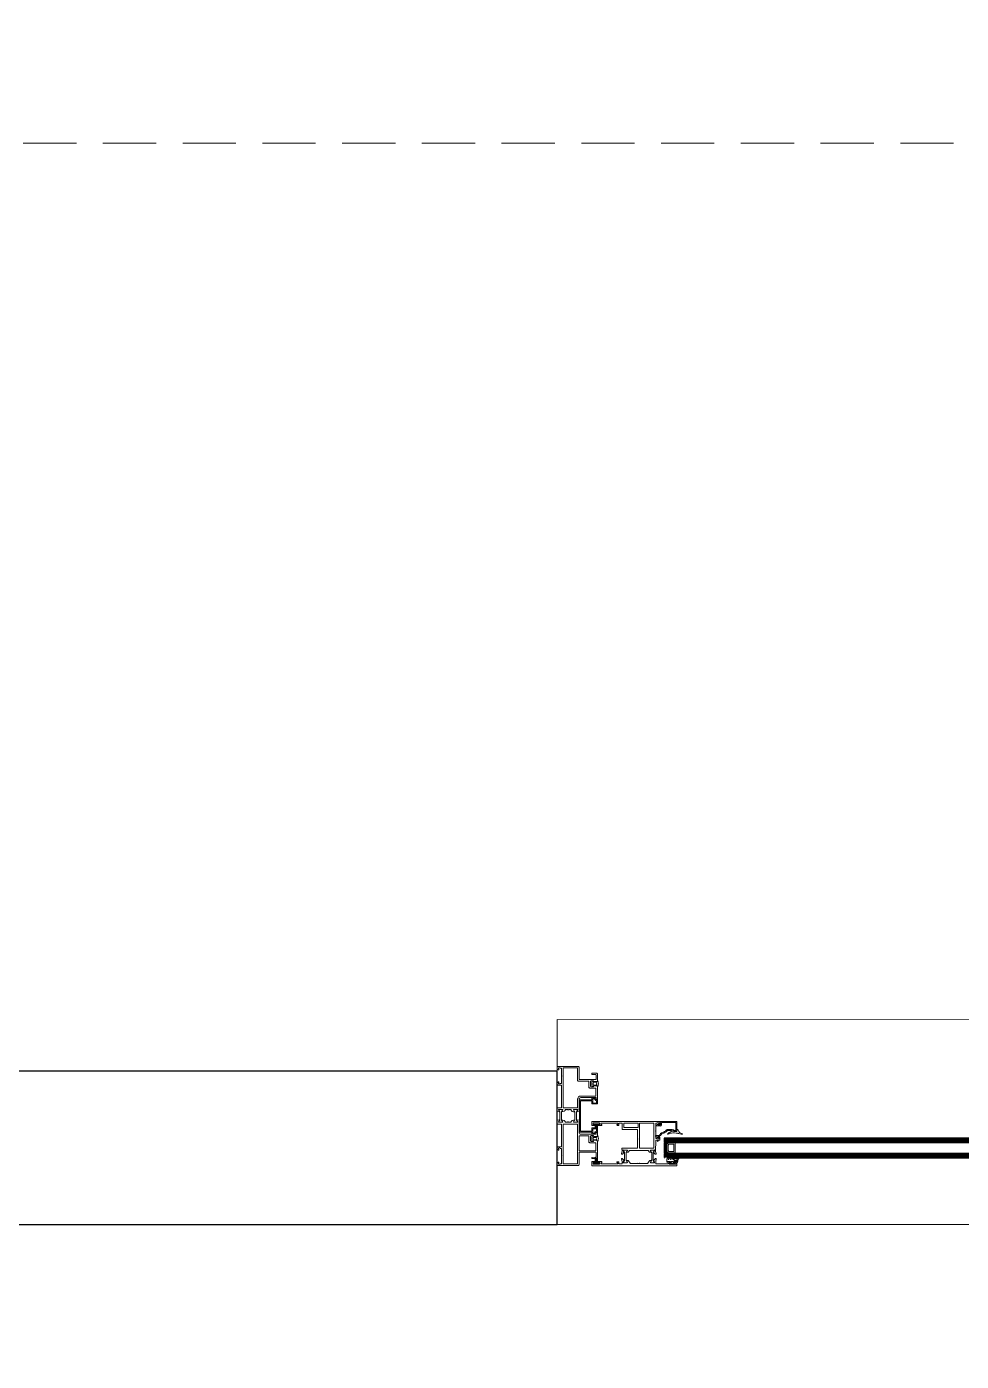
# Model space of a CAD drawing. Header units: centimetres. Extents: x 118932 to 154602, y -32682 to -23521.
# Drawn here: x 140245.9 to 140355.8, y -29489.3 to -29332.4 of the extents above; entities that cross this region are included whole.
import ezdxf

# ---------------------------------------------------------------- set-up
doc = ezdxf.new("R2010")
doc.units = ezdxf.units.CM
doc.header["$LTSCALE"] = 50
doc.header["$MEASUREMENT"] = 0
doc.linetypes.add('HIDDEN2', pattern=[0.1875, 0.125, -0.0625])
for name, color, linetype, lineweight, true_color in [('GEN_02_TF_Pencere', 7, 'Continuous', 9, 0x6093ac), ('GEN_04_PL_İzdüşüm İnce', 7, 'HIDDEN2', 9, 0x6e6387), ('GEN_05_ML_Mermer', 7, 'Continuous', 9, 0x9d8692), ('GEN_06_GR_İnce', 7, 'Continuous', 13, 0xb0b0a9), ('KALACAK DUVARLAR', 7, 'Continuous', 30, 0x005387)]:
    doc.layers.add(name, color=color, linetype=linetype, lineweight=lineweight, true_color=true_color)

# ---------------------------------------------------------------- blocks, each defined once
blk = doc.blocks.new('KALACAK DUVALAR LEVEL 0 B BLOK')
at = {"layer": 'KALACAK DUVARLAR'}
blk.add_lwpolyline([(-864, -48.88), (-864, -32.79), (-798.13, -32.79), (-798.13, -14.79), (-951.34, -14.79), (-951.34, -32.79), (-882, -32.79), (-882, -48.88)], dxfattribs=at)
blk = doc.blocks.new('LEVEL 0 B BLOK GÖRÜNÜŞ')
at = {"layer": 'GEN_04_PL_İzdüşüm İnce'}
blk.add_lwpolyline([(944.47, 0), (746, 0), (746, 13.69), (731, 13.69), (731, 0), (372.69, 0), (372.69, 13.69), (358, 13.69), (358, 0), (0, 0), (0, 13.69), (-15, 13.69), (-15, 0), (-373, 0), (-373, 13.69), (-388, 13.69), (-388, -109.89)], dxfattribs=at)
blk = doc.blocks.new('P27__')
at = {"layer": 'GEN_02_TF_Pencere', "linetype": 'Continuous'}
for p, q in [((140288.56, -29463.48, 0), (140288.56, -29463.99, 0)), ((140288.58, -29463.48, 0), (140288.58, -29463.99, 0)), ((140288.6, -29463.48, 0), (140288.6, -29463.99, 0)), ((140288.62, -29463.48, 0), (140288.62, -29463.99, 0)), ((140288.64, -29463.48, 0), (140288.64, -29463.99, 0)), ((140288.66, -29463.48, 0), (140288.66, -29463.99, 0)), ((140288.68, -29463.48, 0), (140288.68, -29463.99, 0)), ((140288.7, -29463.48, 0), (140288.7, -29463.99, 0)), ((140288.72, -29463.48, 0), (140288.72, -29463.99, 0)), ((140288.74, -29463.48, 0), (140288.74, -29463.99, 0)), ((140288.76, -29463.48, 0), (140288.76, -29463.99, 0)), ((140288.78, -29463.48, 0), (140288.78, -29463.99, 0)), ((140288.8, -29463.48, 0), (140288.8, -29463.99, 0)), ((140288.82, -29463.48, 0), (140288.82, -29463.99, 0)), ((140288.84, -29463.48, 0), (140288.84, -29463.99, 0)), ((140288.86, -29463.48, 0), (140288.86, -29463.99, 0)), ((140288.56, -29467.88, 0), (140288.56, -29467.37, 0)), ((140288.58, -29467.88, 0), (140288.58, -29467.37, 0)), ((140288.6, -29467.88, 0), (140288.6, -29467.37, 0)), ((140288.62, -29467.88, 0), (140288.62, -29467.37, 0)), ((140288.64, -29467.88, 0), (140288.64, -29467.37, 0)), ((140288.66, -29467.88, 0), (140288.66, -29467.37, 0)), ((140288.68, -29467.88, 0), (140288.68, -29467.37, 0)), ((140288.7, -29467.88, 0), (140288.7, -29467.37, 0)), ((140288.72, -29467.88, 0), (140288.72, -29467.37, 0)), ((140288.74, -29467.88, 0), (140288.74, -29467.37, 0)), ((140288.76, -29467.88, 0), (140288.76, -29467.37, 0)), ((140288.78, -29467.88, 0), (140288.78, -29467.37, 0)), ((140288.8, -29467.88, 0), (140288.8, -29467.37, 0)), ((140288.82, -29467.88, 0), (140288.82, -29467.37, 0)), ((140288.84, -29467.88, 0), (140288.84, -29467.37, 0)), ((140288.86, -29467.88, 0), (140288.86, -29467.37, 0))]:
    blk.add_line(p, q, dxfattribs=at)
at = {"layer": 'GEN_02_TF_Pencere'}
for p, q in [((140296.74, -29464.98, 0), (140296.69, -29465.03, 0)), ((140296.69, -29465.03, 0), (140296.69, -29465.53, 0)), ((140340.62, -29465.1, 0), (140296.69, -29465.09, 0)), ((140340.62, -29465.2, 0), (140296.69, -29465.19, 0)), ((140340.62, -29465.3, 0), (140296.69, -29465.29, 0)), ((140340.56, -29465, 0), (140296.73, -29464.99, 0)), ((140340.62, -29465.4, 0), (140296.69, -29465.39, 0)), ((140340.62, -29465.5, 0), (140296.69, -29465.49, 0)), ((140296.69, -29465.53, 0), (140296.74, -29465.58, 0)), ((140296.69, -29465.58, 0), (140297.06, -29465.58, 0)), ((140296.69, -29466.78, 0), (140296.69, -29465.58, 0)), ((140296.69, -29465.58, 0), (140296.69, -29465.58, 0)), ((140296.69, -29465.58, 0), (140296.69, -29466.78, 0)), ((140340.58, -29465.6, 0), (140296.69, -29465.59, 0)), ((140296.74, -29466.78, 0), (140296.69, -29466.83, 0)), ((140297.06, -29466.78, 0), (140296.69, -29466.78, 0)), ((140296.69, -29466.83, 0), (140296.69, -29467.33, 0)), ((140340.62, -29466.9, 0), (140296.69, -29466.89, 0)), ((140296.73, -29465.58, 0), (140296.73, -29466.78, 0)), ((140340.62, -29466.8, 0), (140296.73, -29466.79, 0)), ((140296.77, -29465.58, 0), (140296.77, -29466.78, 0)), ((140296.81, -29465.58, 0), (140296.81, -29466.78, 0)), ((140296.85, -29465.58, 0), (140296.85, -29466.78, 0)), ((140296.89, -29465.58, 0), (140296.89, -29466.78, 0)), ((140297.06, -29465.58, 0), (140296.91, -29465.73, 0)), ((140296.91, -29465.73, 0), (140296.91, -29466.63, 0)), ((140296.91, -29466.63, 0), (140297.06, -29466.78, 0)), ((140296.93, -29465.58, 0), (140296.93, -29465.72, 0)), ((140296.93, -29466.65, 0), (140296.93, -29466.78, 0)), ((140296.97, -29465.58, 0), (140296.97, -29465.68, 0)), ((140296.97, -29466.69, 0), (140296.97, -29466.78, 0)), ((140297.14, -29465.61, 0), (140296.99, -29465.76, 0)), ((140296.99, -29465.76, 0), (140296.99, -29466.6, 0)), ((140296.99, -29466.6, 0), (140297.14, -29466.75, 0)), ((140297.01, -29465.58, 0), (140297.01, -29465.64, 0)), ((140297.01, -29466.73, 0), (140297.01, -29466.78, 0)), ((140297.05, -29465.58, 0), (140297.05, -29465.6, 0)), ((140297.05, -29466.77, 0), (140297.05, -29466.78, 0)), ((140297.99, -29465.61, 0), (140297.14, -29465.61, 0)), ((140297.24, -29465.76, 0), (140297.14, -29465.86, 0)), ((140297.14, -29465.86, 0), (140297.14, -29466.5, 0)), ((140297.14, -29466.5, 0), (140297.24, -29466.6, 0)), ((140297.14, -29466.75, 0), (140297.99, -29466.75, 0)), ((140297.84, -29465.76, 0), (140297.24, -29465.76, 0)), ((140297.24, -29466.6, 0), (140297.84, -29466.6, 0)), ((140297.84, -29466.6, 0), (140297.84, -29465.76, 0)), ((140297.99, -29466.75, 0), (140297.99, -29465.61, 0)), ((140340.62, -29467, 0), (140296.69, -29466.99, 0)), ((140340.62, -29467.1, 0), (140296.69, -29467.09, 0)), ((140340.62, -29467.2, 0), (140296.69, -29467.19, 0)), ((140340.62, -29467.3, 0), (140296.69, -29467.29, 0)), ((140296.69, -29467.33, 0), (140296.74, -29467.38, 0)), ((140340.58, -29467.4, 0), (140297.05, -29467.39, 0))]:
    blk.add_line(p, q, dxfattribs=at)
at = {"layer": 'GEN_02_TF_Pencere', "extrusion": (0, 0, -1)}
for p, q in [((140297.14, -29464.58, 0), (140297.15, -29464.58, 0)), ((140297.83, -29464.26, 0), (140297.81, -29464.26, 0)), ((140298.14, -29464.28, 0), (140297.88, -29464.28, 0)), ((140298.17, -29464.07, 0), (140298.17, -29464.25, 0)), ((140298.24, -29464.04, 0), (140298.2, -29464.04, 0)), ((140298.2, -29464.04, 0), (140298.2, -29464.04, 0)), ((140297, -29467.75, 0), (140297, -29467.5, 0)), ((140297.01, -29467.46, 0), (140297.04, -29467.4, 0)), ((140297.42, -29467.78, 0), (140297.03, -29467.78, 0)), ((140297.11, -29467.4, 0), (140297.17, -29467.54, 0)), ((140297.23, -29467.54, 0), (140297.28, -29467.4, 0)), ((140297.36, -29467.4, 0), (140297.44, -29467.54, 0)), ((140297.52, -29468.06, 0), (140297.36, -29467.95, 0)), ((140297.38, -29467.89, 0), (140297.42, -29467.89, 0)), ((140297.42, -29467.89, 0), (140297.42, -29467.78, 0)), ((140297.49, -29467.54, 0), (140297.55, -29467.4, 0)), ((140297.5, -29467.8, 0), (140297.5, -29467.96, 0)), ((140297.77, -29468.06, 0), (140297.52, -29468.06, 0)), ((140297.76, -29467.78, 0), (140297.53, -29467.78, 0)), ((140297.53, -29467.99, 0), (140297.76, -29467.99, 0)), ((140297.62, -29467.4, 0), (140297.7, -29467.54, 0)), ((140297.75, -29467.54, 0), (140297.79, -29467.45, 0)), ((140297.93, -29467.95, 0), (140297.77, -29468.06, 0)), ((140297.78, -29467.78, 0), (140297.78, -29467.78, 0)), ((140297.79, -29467.45, 0), (140297.79, -29467.45, 0)), ((140297.79, -29467.96, 0), (140297.79, -29467.8, 0)), ((140297.84, -29467.57, 0), (140297.84, -29467.59, 0)), ((140297.84, -29467.57, 0), (140297.84, -29467.57, 0)), ((140298.17, -29467.78, 0), (140297.87, -29467.78, 0)), ((140297.87, -29467.78, 0), (140297.87, -29467.89, 0)), ((140297.87, -29467.89, 0), (140297.91, -29467.89, 0)), ((140297.89, -29467.39, 0), (140298.14, -29467.39, 0)), ((140298.12, -29467.49, 0), (140297.94, -29467.49, 0)), ((140297.94, -29467.68, 0), (140298.12, -29467.68, 0)), ((140298.2, -29467.86, 0), (140298.2, -29467.8, 0)), ((140298.22, -29467.59, 0), (140298.22, -29467.57, 0)), ((140298.3, -29467.43, 0), (140298.51, -29467.24, 0)), ((140298.56, -29467.27, 0), (140298.39, -29467.49, 0))]:
    blk.add_line(p, q, dxfattribs=at)
at = {"layer": 'GEN_02_TF_Pencere', "elevation": 0}
for points in [[(140284.15, -29456.61), (140286.54, -29456.61, -0.414214), (140286.69, -29456.76), (140286.69, -29458.12, 0.414214), (140286.72, -29458.15), (140288.65, -29458.15, 0.414214), (140288.68, -29458.12), (140288.68, -29457.61, 0.400696), (140288.65, -29457.58), (140288.22, -29457.56, -0.400696), (140288.19, -29457.53), (140288.19, -29457.44, -0.414214), (140288.22, -29457.41), (140288.74, -29457.41, -0.414214), (140288.84, -29457.51), (140288.84, -29458.33, -0.399104), (140288.79, -29458.38), (140288.42, -29458.4, -0.429487), (140288.39, -29458.37), (140288.39, -29458.35, 0.414214), (140288.34, -29458.3), (140288.14, -29458.3, 0.414214), (140288.04, -29458.4), (140288.04, -29458.9, 0.414214), (140288.14, -29459), (140288.34, -29459, 0.414214), (140288.39, -29458.95), (140288.39, -29458.93, -0.429495), (140288.42, -29458.9), (140288.79, -29458.92, -0.399096), (140288.84, -29458.97), (140288.84, -29460.44, -0.414214), (140288.81, -29460.47), (140288.67, -29460.47, -0.518649), (140288.64, -29460.43), (140288.69, -29460.31, 0.518649), (140288.66, -29460.27), (140286.89, -29460.27, 0.414214), (140286.69, -29460.47), (140286.69, -29461.78, 0.41134), (140286.72, -29461.81, -0.312805), (140286.74, -29461.82), (140286.77, -29461.9, -0.493156), (140286.75, -29461.93), (140286.45, -29461.96, -0.957545), (140286.44, -29461.92, 0.268123), (140286.46, -29461.9), (140286.52, -29461.74, 0.843087), (140286.51, -29461.69), (140286.06, -29461.69, 0.577366), (140286.03, -29461.73), (140286.12, -29461.89, 0.182928), (140286.13, -29461.9, -0.849637), (140286.13, -29461.94), (140286.03, -29461.94, -0.267944), (140285.77, -29461.78), (140285.75, -29461.73, 0.267964), (140285.66, -29461.68), (140285.54, -29461.68), (140285.51, -29461.72), (140285.49, -29461.68), (140285.43, -29461.68, -1), (140285.37, -29461.68), (140285.29, -29461.68, -1), (140285.23, -29461.68), (140285.15, -29461.68, 0.267966), (140285.06, -29461.73), (140285.03, -29461.78, -0.267944), (140284.77, -29461.93), (140284.68, -29461.93, -0.849744), (140284.67, -29461.9, 0.182697), (140284.68, -29461.89), (140284.78, -29461.73, 0.577366), (140284.75, -29461.68), (140284.3, -29461.68, 0.843081), (140284.29, -29461.74), (140284.35, -29461.9, 0.267761), (140284.36, -29461.91, -0.957329), (140284.36, -29461.95), (140284.12, -29461.93), (140284.12, -29461.77), (140284.12, -29461.5, -0.414214), (140284.15, -29461.47), (140284.59, -29461.47, 0.414214), (140284.62, -29461.44), (140284.62, -29458.81), (140284.2, -29458.81, -0.414214), (140284.12, -29458.73), (140284.12, -29458.56, -0.414214), (140284.27, -29458.41), (140284.3, -29458.41, -0.414214), (140284.32, -29458.43), (140284.32, -29458.48, -0.36604), (140284.29, -29458.51, 0.365984), (140284.27, -29458.54), (140284.27, -29458.63, 0.414214), (140284.3, -29458.66), (140284.41, -29458.66, 0.367429), (140284.44, -29458.63, -0.364526), (140284.47, -29458.61), (140284.59, -29458.61, 0.414214), (140284.62, -29458.58), (140284.62, -29457.74), (140284.65, -29457.71), (140284.62, -29457.68), (140284.62, -29456.84, 0.414214), (140284.59, -29456.81), (140284.47, -29456.81, -0.364526), (140284.44, -29456.78, 0.367429), (140284.41, -29456.76), (140284.3, -29456.76, 0.414214), (140284.27, -29456.79), (140284.27, -29456.88, 0.365984), (140284.29, -29456.9, -0.36604), (140284.32, -29456.93), (140284.32, -29456.99, -0.414214), (140284.3, -29457.01), (140284.27, -29457.01, -0.414214), (140284.12, -29456.86), (140284.12, -29456.64, -0.414214), (140284.15, -29456.61)], [(140286.51, -29456.79), (140284.8, -29456.79), (140284.8, -29461.47), (140286.51, -29461.47), (140286.51, -29460.47, -0.414214), (140286.89, -29460.09), (140288.63, -29460.09, 0.414214), (140288.66, -29460.06), (140288.66, -29459.18, 0.414214), (140288.63, -29459.15), (140287.94, -29459.15, -0.414214), (140287.84, -29459.05), (140287.84, -29458.45, 0.414214), (140287.74, -29458.35), (140286.61, -29458.35, -0.414214), (140286.51, -29458.25), (140286.51, -29456.79)], [(140288.84, -29459.08, 0.064394), (140288.92, -29458.88, 0.064394), (140288.95, -29458.65, 0.129325), (140288.84, -29458.22), (140288.84, -29458.37, -0.399528), (140288.81, -29458.4), (140288.4, -29458.42, -0.414214), (140288.37, -29458.39), (140288.37, -29458.37, 0.414214), (140288.34, -29458.34), (140288.33, -29458.34, 0.295923), (140288.24, -29458.39, 0.104809), (140288.18, -29458.65, 0.104809), (140288.24, -29458.91, 0.295923), (140288.33, -29458.97), (140288.34, -29458.97, 0.414214), (140288.37, -29458.94), (140288.37, -29458.91, -0.414214), (140288.4, -29458.88), (140288.81, -29458.9, -0.399528), (140288.84, -29458.93), (140288.84, -29459.08)], [(140288.7, -29458.8), (140288.37, -29458.78, -0.337036), (140288.35, -29458.76, -0.054259), (140288.33, -29458.65, -0.054259), (140288.35, -29458.55, -0.337036), (140288.37, -29458.53), (140288.7, -29458.51, -0.32284), (140288.73, -29458.53, -0.093955), (140288.75, -29458.65, -0.093955), (140288.73, -29458.78, -0.32284), (140288.7, -29458.8)], [(140288.18, -29464.54, 0.198912), (140288.19, -29464.56, 0.198912), (140288.21, -29464.57), (140288.62, -29464.57, 0.518649), (140288.65, -29464.53), (140288.61, -29464.41, -0.518649), (140288.64, -29464.37), (140288.8, -29464.37, 0.414214), (140288.83, -29464.34), (140288.83, -29463.88, 0.414214), (140288.8, -29463.85), (140288.21, -29463.85, 0.414214), (140288.18, -29463.88), (140288.18, -29464.22), (140286.84, -29464.22), (140286.84, -29462.44), (140286.84, -29460.65), (140288.18, -29460.65), (140288.18, -29460.99, 0.414214), (140288.21, -29461.02), (140288.81, -29461.02, 0.414214), (140288.84, -29460.99), (140288.84, -29460.53, 0.414214), (140288.81, -29460.5), (140288.64, -29460.5, -0.518649), (140288.61, -29460.46), (140288.65, -29460.34, 0.518649), (140288.63, -29460.3), (140288.21, -29460.3, 0.414214), (140288.18, -29460.33), (140288.18, -29460.5, -0.414214), (140288.15, -29460.53), (140286.75, -29460.53, 0.414214), (140286.72, -29460.56), (140286.72, -29462.44), (140286.72, -29464.31, 0.414214), (140286.75, -29464.34), (140288.15, -29464.34, -0.414214), (140288.18, -29464.37), (140288.18, -29464.54)], [(140288.28, -29460.89), (140288.28, -29460.45, -0.395113), (140288.31, -29460.42), (140288.52, -29460.41, 0.505029), (140288.67, -29460.6), (140288.71, -29460.6, -0.414214), (140288.74, -29460.63), (140288.74, -29460.89, -0.414214), (140288.71, -29460.92), (140288.31, -29460.92, -0.414214), (140288.28, -29460.89)], [(140284.42, -29462), (140284.42, -29462.85, -0.131652), (140284.4, -29462.91), (140284.3, -29463.09), (140284.3, -29463.13, 0.414214), (140284.34, -29463.17), (140284.68, -29463.17, 0.414214), (140284.72, -29463.13), (140284.72, -29463.09), (140284.61, -29462.91, -0.131652), (140284.6, -29462.85), (140284.6, -29462, -0.131652), (140284.61, -29461.94), (140284.72, -29461.76), (140284.72, -29461.73, 0.414214), (140284.68, -29461.69), (140284.34, -29461.69, 0.414214), (140284.3, -29461.73), (140284.3, -29461.76), (140284.4, -29461.94, -0.131652), (140284.42, -29462)], [(140286.18, -29462.01), (140286.18, -29462.85, -0.131652), (140286.16, -29462.91), (140286.06, -29463.09), (140286.06, -29463.13, 0.414214), (140286.1, -29463.17), (140286.44, -29463.17, 0.414214), (140286.48, -29463.13), (140286.48, -29463.09), (140286.37, -29462.91, -0.131652), (140286.36, -29462.85), (140286.36, -29462.01, -0.131652), (140286.37, -29461.95), (140286.48, -29461.77), (140286.48, -29461.73, 0.414214), (140286.44, -29461.69), (140286.1, -29461.69, 0.414214), (140286.06, -29461.73), (140286.06, -29461.77), (140286.16, -29461.95, -0.131652), (140286.18, -29462.01)], [(140284.62, -29466.05), (140284.62, -29463.42, 0.414214), (140284.59, -29463.39), (140284.15, -29463.39, -0.414214), (140284.12, -29463.36), (140284.12, -29463.08), (140284.12, -29462.92), (140284.36, -29462.9, -0.957329), (140284.36, -29462.94, 0.267761), (140284.35, -29462.95), (140284.29, -29463.11, 0.843081), (140284.3, -29463.17), (140284.75, -29463.17, 0.577366), (140284.78, -29463.12), (140284.68, -29462.97, 0.182697), (140284.67, -29462.96, -0.849744), (140284.68, -29462.92), (140284.77, -29462.92, -0.267944), (140285.03, -29463.07), (140285.06, -29463.12, 0.267966), (140285.15, -29463.17), (140285.23, -29463.17, -1), (140285.29, -29463.17), (140285.37, -29463.17, -1), (140285.43, -29463.17), (140285.49, -29463.17), (140285.51, -29463.13), (140285.53, -29463.17), (140285.66, -29463.17, 0.267964), (140285.74, -29463.12), (140285.77, -29463.07, -0.267944), (140286.03, -29462.92), (140286.13, -29462.92, -0.849637), (140286.13, -29462.96, 0.182928), (140286.12, -29462.97), (140286.03, -29463.12, 0.577366), (140286.06, -29463.17), (140286.51, -29463.17, 0.843087), (140286.52, -29463.11), (140286.46, -29462.95, 0.268123), (140286.44, -29462.94, -0.957545), (140286.45, -29462.9), (140286.75, -29462.93, -0.493156), (140286.77, -29462.95), (140286.74, -29463.04, -0.312805), (140286.72, -29463.05, 0.41134), (140286.69, -29463.08), (140286.69, -29464.38, 0.414214), (140286.89, -29464.58), (140288.66, -29464.58, 0.414214), (140288.69, -29464.55), (140288.64, -29464.41, -0.414214), (140288.67, -29464.38), (140288.81, -29464.38, -0.414214), (140288.84, -29464.41), (140288.84, -29464.76, -0.399096), (140288.79, -29464.81), (140288.42, -29464.83, -0.429495), (140288.39, -29464.8), (140288.39, -29464.78, 0.414214), (140288.34, -29464.73), (140288.14, -29464.73, 0.414214), (140288.04, -29464.83), (140288.04, -29465.33, 0.414214), (140288.14, -29465.43), (140288.34, -29465.43, 0.414214), (140288.39, -29465.38), (140288.39, -29465.36, -0.429487), (140288.42, -29465.33), (140288.79, -29465.35, -0.399104), (140288.84, -29465.4), (140288.84, -29467.35, -0.414214), (140288.74, -29467.45), (140288.22, -29467.45, -0.414214), (140288.19, -29467.42), (140288.19, -29467.33, -0.400696), (140288.22, -29467.3), (140288.65, -29467.28, 0.400696), (140288.68, -29467.25), (140288.68, -29466.74, 0.414214), (140288.65, -29466.71), (140286.72, -29466.71, 0.414214), (140286.69, -29466.74), (140286.69, -29468.1, -0.414214), (140286.54, -29468.25), (140284.15, -29468.25, -0.414214), (140284.12, -29468.22), (140284.12, -29468, -0.414214), (140284.27, -29467.85), (140284.3, -29467.85, -0.414214), (140284.32, -29467.87), (140284.32, -29467.92, -0.36604), (140284.29, -29467.95, 0.365984), (140284.27, -29467.98), (140284.27, -29468.07, 0.414214), (140284.3, -29468.1), (140284.41, -29468.1, 0.367429), (140284.44, -29468.07, -0.364526), (140284.47, -29468.05), (140284.59, -29468.05, 0.414214), (140284.62, -29468.02), (140284.62, -29467.18), (140284.65, -29467.15), (140284.62, -29467.12), (140284.62, -29466.28, 0.414214), (140284.59, -29466.25), (140284.47, -29466.25, -0.364526), (140284.44, -29466.22, 0.367429), (140284.41, -29466.2), (140284.3, -29466.2, 0.414214), (140284.27, -29466.23), (140284.27, -29466.32, 0.365984), (140284.29, -29466.35, -0.36604), (140284.32, -29466.38), (140284.32, -29466.43, -0.414214), (140284.3, -29466.45), (140284.27, -29466.45, -0.414214), (140284.12, -29466.3), (140284.12, -29466.13, -0.414214), (140284.2, -29466.05), (140284.62, -29466.05)], [(140296.16, -29463.08), (140288.22, -29463.07, 0.198912), (140288.2, -29463.08, 0.198912), (140288.19, -29463.1), (140288.19, -29463.54, 0.414214), (140288.22, -29463.57), (140288.42, -29463.57, 0.414214), (140288.49, -29463.5, 0.414214), (140288.46, -29463.47), (140288.38, -29463.47, -0.414214), (140288.33, -29463.42), (140288.33, -29463.3, -0.414214), (140288.38, -29463.25), (140289.05, -29463.25, -0.414214), (140289.1, -29463.3), (140289.1, -29463.42, -0.414214), (140289.05, -29463.47), (140288.97, -29463.47, 0.414214), (140288.94, -29463.5, 0.414214), (140289.01, -29463.57), (140289.32, -29463.57, 0.414214), (140289.37, -29463.52), (140289.37, -29463.45, 0.414214), (140289.34, -29463.42), (140289.24, -29463.42), (140289.24, -29463.27), (140291.24, -29463.28), (140291.24, -29463.43), (140291.17, -29463.43, 0.414214), (140291.14, -29463.46), (140291.14, -29463.52, 0.414214), (140291.17, -29463.55), (140291.33, -29463.55, 0.414214), (140291.36, -29463.52), (140291.36, -29463.31, -0.414214), (140291.39, -29463.28), (140291.74, -29463.28), (140291.74, -29463.98, 0.414213), (140291.77, -29464.01), (140293.54, -29464.01), (140293.54, -29465.09), (140293.57, -29465.12), (140293.54, -29465.15), (140293.54, -29466.23), (140291.79, -29466.23, 0.414277), (140291.69, -29466.33), (140291.69, -29466.36, 0.339312), (140291.7, -29466.38), (140291.72, -29466.39, -0.339802), (140291.74, -29466.4), (140291.73, -29466.59), (140291.66, -29466.85, 0.700085), (140291.77, -29466.93), (140291.79, -29466.92), (140291.96, -29466.74, 0.617948), (140291.95, -29466.68, -0.283637), (140291.92, -29466.66), (140291.87, -29466.48), (140291.87, -29466.46, -0.673161), (140291.92, -29466.44, 0.202488), (140291.95, -29466.45), (140292.33, -29466.45, -0.414214), (140292.36, -29466.48), (140292.36, -29466.5, -0.137872), (140292.36, -29466.51), (140292.26, -29466.67, 0.585524), (140292.28, -29466.7), (140292.42, -29466.7, 0.261413), (140292.51, -29466.65), (140292.59, -29466.52, -0.261413), (140292.67, -29466.48), (140293.58, -29466.48), (140294.75, -29466.48, -0.261413), (140294.83, -29466.53), (140294.91, -29466.65, 0.261413), (140295, -29466.7), (140295.14, -29466.7, 0.585524), (140295.15, -29466.67), (140295.06, -29466.52, -0.137872), (140295.06, -29466.5), (140295.06, -29466.48, -0.414214), (140295.09, -29466.45), (140295.47, -29466.45, 0.202488), (140295.5, -29466.44, -0.673161), (140295.55, -29466.46), (140295.55, -29466.48), (140295.5, -29466.66, -0.283637), (140295.47, -29466.69, 0.617948), (140295.46, -29466.75), (140295.63, -29466.92), (140295.65, -29466.93, 0.700085), (140295.75, -29466.86), (140295.68, -29466.6), (140295.69, -29465.31, -0.414214), (140295.72, -29465.28), (140295.86, -29465.28, -0.414214), (140295.89, -29465.31), (140295.89, -29465.4, 0.463003), (140295.92, -29465.43, 0.372825), (140296.01, -29465.33), (140296.01, -29465.31, -0.414214), (140296.04, -29465.28), (140296.11, -29465.28, 0.414214), (140296.19, -29465.2), (140296.19, -29465.03, 0.414214), (140296.04, -29464.88), (140296.02, -29464.88, 0.414214), (140295.99, -29464.91), (140295.99, -29464.95, 0.380812), (140296.01, -29464.98, -0.365977), (140296.04, -29465.01), (140296.04, -29465.1, -0.414214), (140296.01, -29465.13), (140295.9, -29465.13, -0.365977), (140295.87, -29465.1, 0.369187), (140295.84, -29465.08), (140295.72, -29465.08, -0.414214), (140295.69, -29465.05), (140295.69, -29464.21), (140295.66, -29464.18), (140295.69, -29464.15), (140295.69, -29463.31, -0.414214), (140295.72, -29463.28), (140295.84, -29463.28, 0.365995), (140295.87, -29463.25, -0.365977), (140295.9, -29463.23), (140296.01, -29463.23, -0.414214), (140296.04, -29463.26), (140296.04, -29463.35, -0.374045), (140296.01, -29463.38, 0.366034), (140295.99, -29463.41), (140295.99, -29463.45, 0.414214), (140296.02, -29463.48), (140296.04, -29463.48, 0.414214), (140296.19, -29463.33), (140296.19, -29463.11, 0.414214), (140296.16, -29463.08)], [(140293.61, -29463.8, -0.198912), (140293.59, -29463.81), (140291.97, -29463.81, -0.414214), (140291.94, -29463.78), (140291.94, -29463.31, -0.414214), (140291.97, -29463.28), (140293.59, -29463.28, -0.414214), (140293.62, -29463.31), (140293.62, -29463.78, -0.198912), (140293.61, -29463.8)], [(140298.14, -29463.08), (140296.22, -29463.08, 0.41421), (140296.19, -29463.11), (140296.19, -29463.17, 0.41421), (140296.22, -29463.2), (140296.24, -29463.2), (140296.24, -29463.5), (140295.97, -29463.5), (140295.95, -29463.46, 0.414213), (140295.91, -29463.45), (140295.74, -29463.55, 0.767327), (140295.75, -29463.61), (140296.26, -29463.62, 0.414213), (140296.36, -29463.52), (140296.36, -29463.25, -0.414213), (140296.41, -29463.2), (140298, -29463.2, -0.414213), (140298.05, -29463.25), (140298.05, -29464.11, -0.414213), (140298, -29464.16), (140297.95, -29464.16, -0.127549), (140297.91, -29464.15, 0.13898), (140297.32, -29464.01), (140297.17, -29464.01, 0.215322), (140296.93, -29464.11, -0.168624), (140296.47, -29464.37, 0.197358), (140296.27, -29464.5), (140296.16, -29464.66, -0.244575), (140296.01, -29464.74), (140295.73, -29464.74, 0.767327), (140295.7, -29464.84), (140295.9, -29464.95, 0.577351), (140295.95, -29464.93), (140295.95, -29464.86), (140296.01, -29464.86, 0.244575), (140296.26, -29464.73), (140296.36, -29464.57, -0.197358), (140296.49, -29464.49, 0.168624), (140297.02, -29464.19, -0.215322), (140297.17, -29464.13), (140297.42, -29464.13, -0.114883), (140297.85, -29464.25, 0.126996), (140297.95, -29464.28), (140298.14, -29464.28, 0.414213), (140298.17, -29464.25), (140298.17, -29463.11, 0.414213), (140298.14, -29463.08)], [(140286.69, -29464.81), (140286.69, -29466.5, 0.414189), (140286.72, -29466.53), (140288.63, -29466.53, 0.414238), (140288.66, -29466.5), (140288.66, -29465.61, 0.414214), (140288.63, -29465.58), (140287.94, -29465.58, -0.414214), (140287.84, -29465.48), (140287.84, -29464.88, 0.414214), (140287.74, -29464.78), (140286.72, -29464.78, 0.414214), (140286.69, -29464.81)], [(140288.84, -29465.52, 0.064394), (140288.92, -29465.31, 0.064394), (140288.95, -29465.09, 0.129325), (140288.84, -29464.66), (140288.84, -29464.81, -0.399528), (140288.81, -29464.84), (140288.4, -29464.86, -0.414214), (140288.37, -29464.83), (140288.37, -29464.8, 0.414214), (140288.34, -29464.77), (140288.33, -29464.77, 0.295923), (140288.24, -29464.83, 0.104809), (140288.18, -29465.09, 0.104809), (140288.24, -29465.35, 0.295923), (140288.33, -29465.41), (140288.34, -29465.41, 0.414214), (140288.37, -29465.38), (140288.37, -29465.35, -0.414214), (140288.4, -29465.32), (140288.81, -29465.34, -0.399528), (140288.84, -29465.37), (140288.84, -29465.52)], [(140288.29, -29464.44, -0.190395), (140288.28, -29464.42), (140288.28, -29463.98, -0.414214), (140288.31, -29463.95), (140288.7, -29463.95, -0.414214), (140288.73, -29463.98), (140288.73, -29464.24, -0.414214), (140288.7, -29464.27), (140288.66, -29464.27, 0.505029), (140288.52, -29464.47), (140288.31, -29464.45, -0.190395), (140288.29, -29464.44)], [(140288.7, -29465.24), (140288.37, -29465.22, -0.337036), (140288.34, -29465.2, -0.054259), (140288.33, -29465.09, -0.054259), (140288.34, -29464.99, -0.337036), (140288.37, -29464.96), (140288.7, -29464.95, -0.32284), (140288.73, -29464.96, -0.093955), (140288.75, -29465.09, -0.093955), (140288.73, -29465.22, -0.32284), (140288.7, -29465.24)], [(140292.22, -29466.76), (140292.22, -29467.61, 0.131653), (140292.24, -29467.67), (140292.34, -29467.85), (140292.34, -29467.89, -0.414213), (140292.3, -29467.93), (140291.96, -29467.93, -0.414214), (140291.92, -29467.89), (140291.92, -29467.85), (140292.03, -29467.67, 0.131652), (140292.04, -29467.61), (140292.04, -29466.76, 0.131652), (140292.03, -29466.7), (140291.92, -29466.52), (140291.92, -29466.49, -0.414214), (140291.96, -29466.45), (140292.3, -29466.45, -0.414213), (140292.34, -29466.49), (140292.34, -29466.52), (140292.24, -29466.7, 0.131652), (140292.22, -29466.76)], [(140295.22, -29466.77), (140295.22, -29467.61, -0.131653), (140295.2, -29467.67), (140295.1, -29467.85), (140295.1, -29467.89, 0.414213), (140295.14, -29467.93), (140295.48, -29467.93, 0.414214), (140295.52, -29467.89), (140295.52, -29467.85), (140295.41, -29467.67, -0.131652), (140295.4, -29467.61), (140295.4, -29466.77, -0.131652), (140295.41, -29466.71), (140295.52, -29466.53), (140295.52, -29466.49, 0.414214), (140295.48, -29466.45), (140295.14, -29466.45, 0.414213), (140295.1, -29466.49), (140295.1, -29466.53), (140295.2, -29466.71, -0.131652), (140295.22, -29466.77)], [(140288.22, -29468.28), (140298.16, -29468.28, 0.414214), (140298.19, -29468.25), (140298.19, -29467.81, 0.414214), (140298.16, -29467.78), (140297.96, -29467.78, 0.414214), (140297.89, -29467.85, 0.414214), (140297.92, -29467.88), (140298, -29467.88, -0.414214), (140298.05, -29467.93), (140298.05, -29468.05, -0.414214), (140298, -29468.1), (140297.33, -29468.1, -0.414214), (140297.28, -29468.05), (140297.28, -29467.93, -0.414214), (140297.33, -29467.88), (140297.41, -29467.88, 0.414214), (140297.44, -29467.85, 0.414214), (140297.37, -29467.78), (140297.06, -29467.78, 0.414214), (140297.01, -29467.83), (140297.01, -29467.85, 0.414214), (140297.04, -29467.88), (140297.11, -29467.88, -0.414214), (140297.14, -29467.91), (140297.14, -29468.08), (140295.72, -29468.08, -0.414214), (140295.69, -29468.05), (140295.69, -29467.78), (140295.76, -29467.52, 0.700075), (140295.65, -29467.45), (140295.63, -29467.46), (140295.46, -29467.63, 0.617785), (140295.48, -29467.69, -0.283333), (140295.5, -29467.71), (140295.55, -29467.9), (140295.55, -29467.92, -0.673162), (140295.5, -29467.94, 0.202354), (140295.48, -29467.93), (140295.09, -29467.93, -0.415901), (140295.06, -29467.9), (140295.06, -29467.88, -0.137872), (140295.06, -29467.86), (140295.16, -29467.71, 0.585714), (140295.14, -29467.68), (140295, -29467.68, 0.30109), (140294.91, -29467.73), (140294.75, -29467.99, -0.261413), (140294.67, -29468.03), (140293.84, -29468.03), (140293.82, -29467.99), (140293.8, -29468.03), (140293.74, -29468.03, 1), (140293.68, -29468.03), (140293.6, -29468.03, 1), (140293.54, -29468.03), (140292.76, -29468.03, -0.261413), (140292.67, -29467.98), (140292.51, -29467.72, 0.261381), (140292.43, -29467.68), (140292.28, -29467.68, 0.585524), (140292.27, -29467.71), (140292.36, -29467.86, -0.137707), (140292.36, -29467.88), (140292.36, -29467.9, -0.414214), (140292.33, -29467.93), (140291.95, -29467.93, 0.202488), (140291.93, -29467.94, -0.673126), (140291.87, -29467.91), (140291.87, -29467.9), (140291.92, -29467.71, -0.283536), (140291.95, -29467.69, 0.617796), (140291.96, -29467.63), (140291.79, -29467.46), (140291.77, -29467.44, 0.700399), (140291.67, -29467.52), (140291.74, -29467.78), (140291.74, -29468.05, -0.414214), (140291.71, -29468.08), (140291.39, -29468.08, -0.414214), (140291.36, -29468.05), (140291.36, -29467.84, 0.414214), (140291.33, -29467.81), (140291.17, -29467.81, 0.414214), (140291.14, -29467.84), (140291.14, -29467.9, 0.414214), (140291.17, -29467.93), (140291.24, -29467.93), (140291.24, -29468.08), (140289.24, -29468.08), (140289.24, -29467.93), (140289.34, -29467.93, 0.414214), (140289.37, -29467.9), (140289.37, -29467.83, 0.414214), (140289.32, -29467.78), (140289.01, -29467.78, 0.414214), (140288.94, -29467.85, 0.414214), (140288.97, -29467.88), (140289.05, -29467.88, -0.414214), (140289.1, -29467.93), (140289.1, -29468.05, -0.414214), (140289.05, -29468.1), (140288.38, -29468.1, -0.414214), (140288.33, -29468.05), (140288.33, -29467.93, -0.414214), (140288.38, -29467.88), (140288.46, -29467.88, 0.414214), (140288.49, -29467.85, 0.414214), (140288.42, -29467.78), (140288.22, -29467.78, 0.414214), (140288.19, -29467.81), (140288.19, -29468.25, 0.414214), (140288.22, -29468.28)]]:
    blk.add_lwpolyline(points, format="xyb", close=True, dxfattribs=at)
for points in [[(140284.8, -29463.39), (140284.8, -29468.07), (140286.51, -29468.07), (140286.51, -29463.39), (140284.8, -29463.39)], [(140293.78, -29463.28), (140295.49, -29463.28), (140295.49, -29466.23), (140293.78, -29466.23), (140293.78, -29463.28)]]:
    blk.add_lwpolyline(points, close=True, dxfattribs=at)
at = {"layer": 'GEN_02_TF_Pencere', "linetype": 'Continuous', "elevation": 0}
for points in [[(140288.37, -29463.48), (140289.05, -29463.48), (140289.05, -29463.39), (140288.37, -29463.39), (140288.37, -29463.48)], [(140289.05, -29467.88), (140288.37, -29467.88), (140288.37, -29467.97), (140289.05, -29467.97), (140289.05, -29467.88)]]:
    blk.add_lwpolyline(points, close=True, dxfattribs=at)
at = {"layer": 'GEN_02_TF_Pencere', "extrusion": (0, 0, -1)}
for centre, major_axis, start_param, end_param in [((140299.43, -29466.76, 0), (3.54, 0), 3.990064, 4.134382), ((140297.14, -29464.54, 0), (0.05, 0), 1.57101, 3.466737), ((140297.14, -29464.55, 0), (0.0382, 0), 0.629084, 1.300082), ((140297.69, -29465.17, 0), (0.88, 0), 4.086507, 4.527649), ((140297.66, -29464.46, 0), (-0.286, 0), 0.956763, 2.099792), ((140297.82, -29465.72, 0), (-1.55, 0), 1.378609, 1.866448), ((140297.88, -29464.19, 0), (-0.1, 0), -1.570782, -1.053513), ((140298.14, -29464.25, 0), (0.03, 0), 0.000001, 1.570795), ((140298.2, -29464.07, 0), (0.03, 0), 3.141594, 4.712388), ((140298.24, -29464.12, 0), (-0.1, 0), 1.570967, 2.940044), ((140300.62, -29457.31, 0), (8.86, 0), 1.777943, 1.838474), ((140298.96, -29464.01, 0), (0.64, 0), 1.805526, 2.955356), ((140298.8, -29464.55, 0), (-0.03, 0), 3.142037, 4.994419), ((140298.8, -29464.55, 0), (0.03, 0), -1.226961, -0.000036)]:
    blk.add_ellipse(centre, major_axis=major_axis, ratio=0.839387, start_param=start_param, end_param=end_param, dxfattribs=at)
at = {"layer": 'GEN_02_TF_Pencere'}
for centre, major_axis, start_param, end_param in [((140297.1, -29467.5, 0), (0.1, 0), 2.680578, 3.140437), ((140297.03, -29467.75, 0), (0.03, 0), 3.140437, 4.711235), ((140297.08, -29467.42, 0), (-0.0413, 0), 3.504733, 5.82217), ((140297.2, -29467.53, 0), (0.03, 0), 3.490789, 5.931679), ((140297.32, -29467.42, 0), (0.0413, 0), 0.458704, 2.776141), ((140297.38, -29467.93, 0), (-0.04, 0), 4.711234, 7.229163), ((140297.46, -29467.53, 0), (-0.03, 0), 0.487351, 2.788352), ((140297.53, -29467.8, 0), (-0.03, 0), 4.711232, 6.282029), ((140297.53, -29467.96, 0), (-0.03, 0), -0.001157, 1.56964), ((140297.58, -29467.42, 0), (0.0413, 0), 0.458705, 2.776142), ((140297.73, -29467.53, 0), (0.03, 0), 3.628945, 5.929947), ((140297.76, -29467.8, 0), (-0.03, 0), 3.925836, 4.711232), ((140297.76, -29467.96, 0), (0.03, 0), 4.711233, 6.282031), ((140297.76, -29467.8, 0), (-0.03, 0), 3.140439, 3.925836), ((140297.89, -29467.48, 0), (0.1, 0), 2.178997, 2.788351), ((140297.89, -29467.48, 0), (-0.1, 0), 4.711235, 5.320589), ((140297.94, -29467.57, 0), (0.1, 0), 1.569641, 3.140438), ((140297.94, -29467.59, 0), (0.1, 0), 3.140436, 4.711234), ((140297.91, -29467.93, 0), (0.04, 0), -0.948289, 1.56964), ((140298.12, -29467.57, 0), (-0.1, 0), 3.140436, 4.711234), ((140298.12, -29467.59, 0), (0.1, 0), 4.711232, 6.28203), ((140298.14, -29467.48, 0), (-0.1, 0), 3.745027, 4.711234), ((140298.17, -29467.8, 0), (0.03, 0), -0.001157, 1.56964), ((140298.23, -29467.86, 0), (0.03, 0), 3.140437, 6.105223), ((140298.27, -29467.4, 0), (0.0509, 0), 3.745027, 5.454025), ((140302.56, -29468.4, 0), (4.34, 0), 2.949895, 3.003759), ((140298.79, -29467.75, 0), (0.5, 0), 2.512106, 2.949893), ((140298.54, -29467.26, 0), (0.0344, 0), -0.614619, 2.340265)]:
    blk.add_ellipse(centre, major_axis=major_axis, ratio=0.881548, start_param=start_param, end_param=end_param, dxfattribs=at)
at = {"layer": 'GEN_05_ML_Mermer', "elevation": 0}
blk.add_lwpolyline([(140404.11, -29475.18), (140284.11, -29475.18), (140284.12, -29451.11), (140404.12, -29451.17)], close=True, dxfattribs=at)
blk = doc.blocks.new('DOGRAMA LEVEL 0 B BLOK')
at = {"layer": 'GEN_06_GR_İnce'}
blk.add_blockref('P27__', (-139649.61, 29348.08, 0), dxfattribs=at)

msp = doc.modelspace()

# ---------------------------------------------------------------- block references
for name, p in [('KALACAK DUVALAR LEVEL 0 B BLOK', (141106.44, -29440.39, 0)), ('DOGRAMA LEVEL 0 B BLOK', (139673.81, -29346.08, 0)), ('LEVEL 0 B BLOK GÖRÜNÜŞ', (139494.81, -29346.08, 0))]:
    msp.add_blockref(name, p)

doc.saveas('drawing.dxf')
